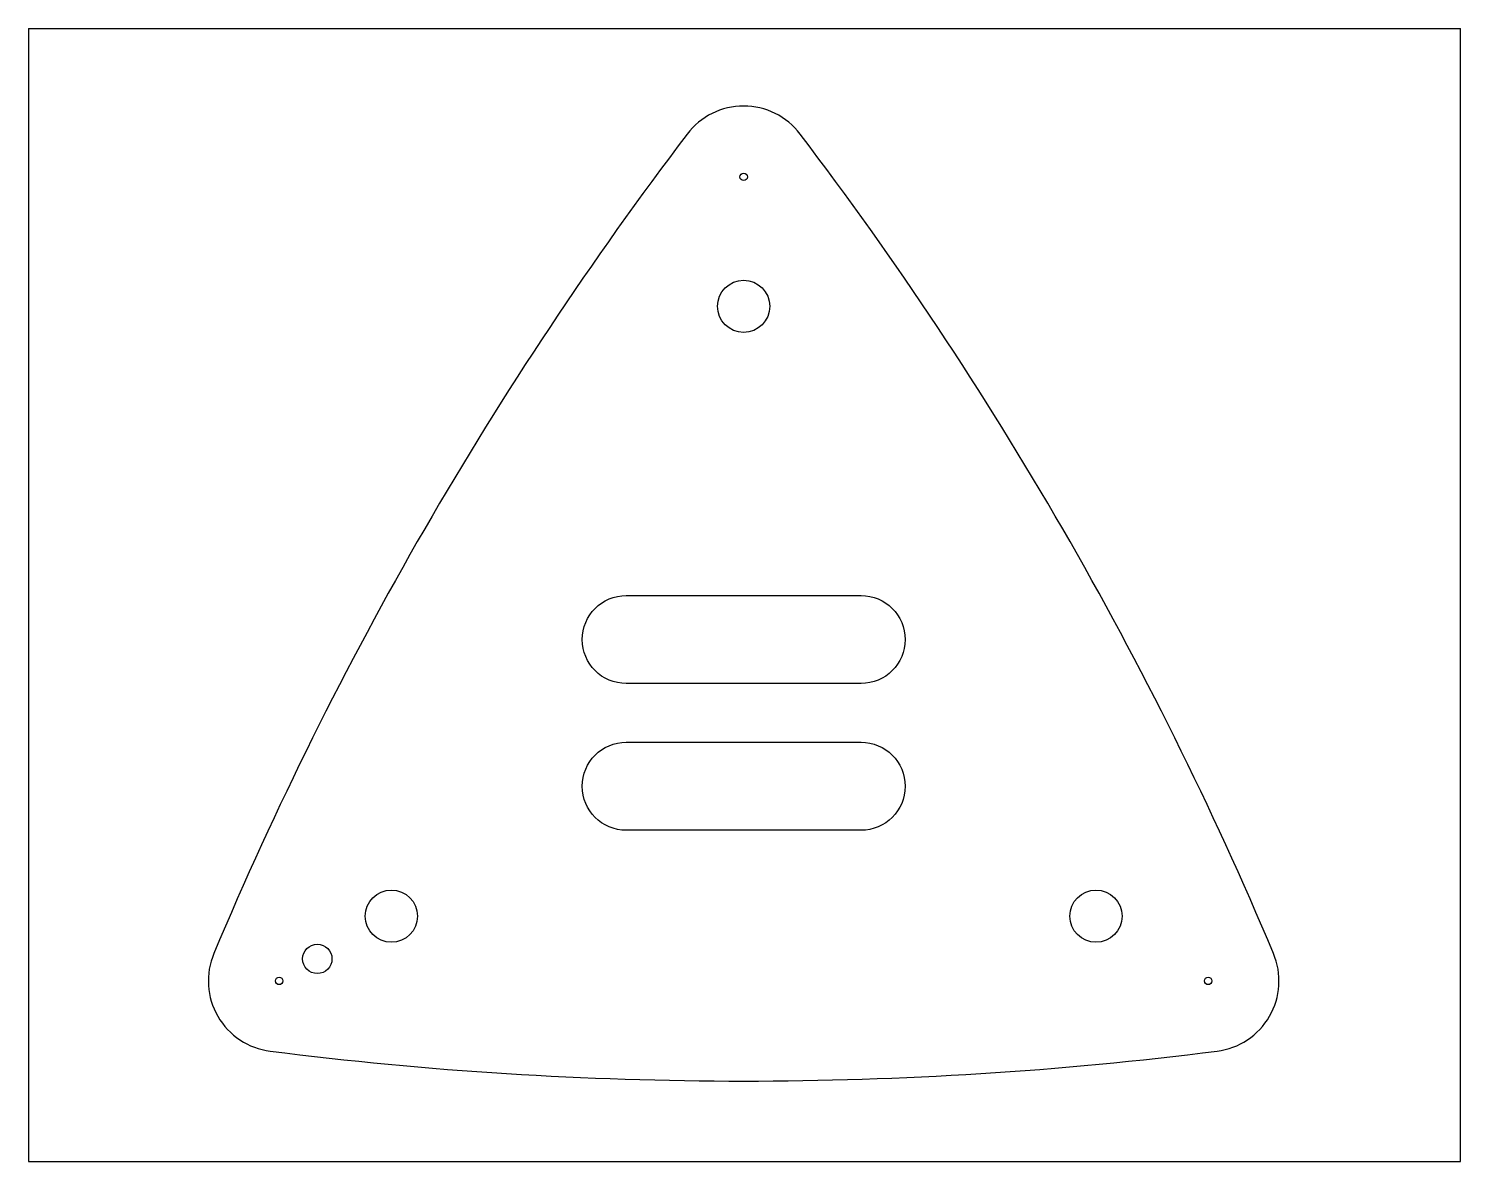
# Model space of a CAD drawing. Extents: x 0 to 24, y 0 to 19.
import ezdxf

# ---------------------------------------------------------------- set-up
doc = ezdxf.new("R2010")
doc.units = 0
doc.header["$MEASUREMENT"] = 0
doc.layers.get('0').update_dxf_attribs({"linetype": 'CONTINUOUS'})

msp = doc.modelspace()

# ---------------------------------------------------------------- linework, layer by layer
for p, q in [((0, 19), (24, 19)), ((0, 19), (0, 0)), ((24, 0), (24, 19)), ((0, 0), (24, 0))]:
    msp.add_line(p, q)
for points in [[(12.932, 17.232, 0.4961), (11.041, 17.232, 0.06316), (3.105, 3.487, 0.4961), (4.05, 1.849, 0.06316), (19.922, 1.849, 0.4961), (20.867, 3.487, 0.06316)], [(13.955, 9.491, -1), (13.955, 8.015), (10.018, 8.015, -1), (10.018, 9.491)], [(10.018, 5.554, -1), (10.018, 7.03), (13.955, 7.03, -1), (13.955, 5.554)]]:
    msp.add_lwpolyline(points, format="xyb", close=True)
for centre, radius in [((11.986, 16.513), 0.0625), ((11.986, 14.342), 0.438), ((6.081, 4.113), 0.438), ((17.892, 4.113), 0.438), ((4.839, 3.396), 0.246), ((4.2, 3.027), 0.0625), ((19.772, 3.027), 0.0625)]:
    msp.add_circle(centre, radius)

doc.saveas('drawing.dxf')
